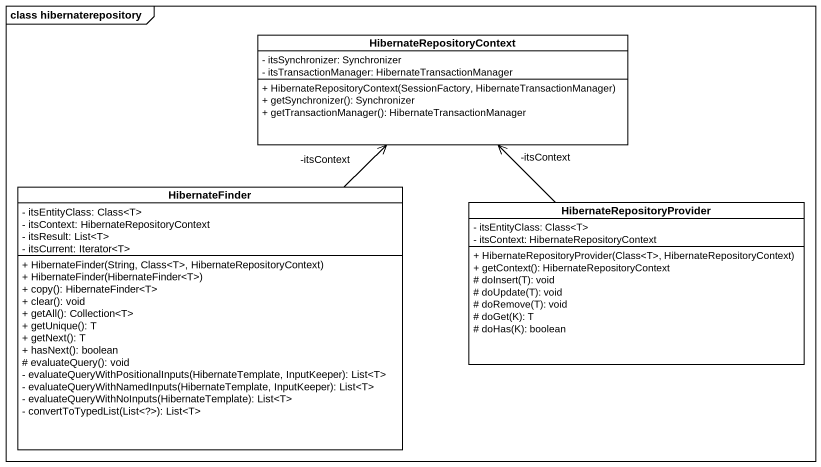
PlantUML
@startuml
mainframe class hibernaterepository
hide circle
hide empty members
skinparam classAttributeIconSize 0
class HibernateRepositoryContext {
  - itsSynchronizer: Synchronizer
  - itsTransactionManager: HibernateTransactionManager
  + HibernateRepositoryContext(SessionFactory, HibernateTransactionManager)
  + getSynchronizer(): Synchronizer
  + getTransactionManager(): HibernateTransactionManager
}
class HibernateFinder {
  - itsEntityClass: Class<T>
  - itsContext: HibernateRepositoryContext
  - itsResult: List<T>
  - itsCurrent: Iterator<T>
  + HibernateFinder(String, Class<T>, HibernateRepositoryContext)
  + HibernateFinder(HibernateFinder<T>)
  + copy(): HibernateFinder<T>
  + clear(): void
  + getAll(): Collection<T>
  + getUnique(): T
  + getNext(): T
  + hasNext(): boolean
  # evaluateQuery(): void
  - evaluateQueryWithPositionalInputs(HibernateTemplate, InputKeeper): List<T>
  - evaluateQueryWithNamedInputs(HibernateTemplate, InputKeeper): List<T>
  - evaluateQueryWithNoInputs(HibernateTemplate): List<T>
  - convertToTypedList(List<?>): List<T>
}
class HibernateRepositoryProvider {
  - itsEntityClass: Class<T>
  - itsContext: HibernateRepositoryContext
  + HibernateRepositoryProvider(Class<T>, HibernateRepositoryContext)
  + getContext(): HibernateRepositoryContext
  # doInsert(T): void
  # doUpdate(T): void
  # doRemove(T): void
  # doGet(K): T
  # doHas(K): boolean
}
HibernateFinder -up-> "-itsContext" HibernateRepositoryContext
HibernateRepositoryProvider -up-> "-itsContext" HibernateRepositoryContext
@enduml
